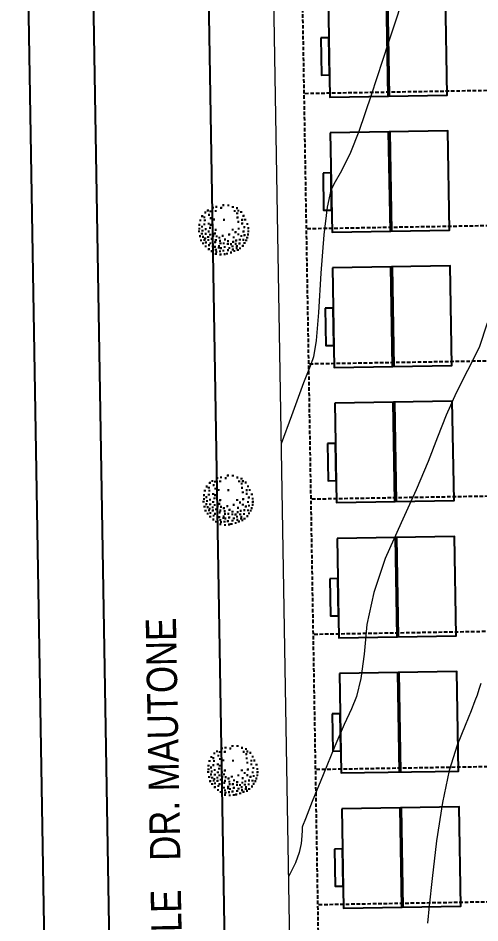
# Model space of a CAD drawing. Header units: inches. Extents: x 203 to 1065, y -1127 to 921.
# Drawn here: x 750.3 to 782.3, y 267.1 to 329.8 of the extents above; entities that cross this region are included whole.
import ezdxf

# ---------------------------------------------------------------- set-up
doc = ezdxf.new("R2010")
doc.units = ezdxf.units.IN
doc.header["$MEASUREMENT"] = 0
doc.linetypes.add('DASHED2', pattern=[0.375, 0.25, -0.125])
for name, color, linetype in [('calle', 3, 'Continuous'), ('Cumbreras', 140, 'Continuous'), ('CURVAS', 32, 'Continuous'), ('D2', 40, 'Continuous'), ('Vegetación', 102, 'Continuous')]:
    doc.layers.add(name, color=color, linetype=linetype)
doc.layers.add('Limite terrenos', color=2, linetype='DASHED2', transparency=0.4)
doc.styles.add('TECHNICLITE', font='techl___.ttf')

# ---------------------------------------------------------------- blocks, each defined once
blk = doc.blocks.new('RB13')
for p, q in [((-0.095, 0.4938), (-0.095, 0.4627)), ((0.0013, 0.4967), (0.0013, 0.4655)), ((-0.0794, 0.4783), (-0.1105, 0.4783)), ((0.0169, 0.4811), (-0.0143, 0.4811)), ((-0.1827, 0.4598), (-0.1827, 0.4287)), ((0.1343, 0.4627), (0.1343, 0.4315)), ((-0.2619, 0.4372), (-0.2619, 0.406)), ((-0.1671, 0.4443), (-0.1983, 0.4443)), ((0.0437, 0.4457), (0.0437, 0.4145)), ((0.1499, 0.4471), (0.1187, 0.4471)), ((0.2022, 0.4485), (0.2022, 0.4173)), ((-0.2463, 0.4216), (-0.2775, 0.4216)), ((0.0593, 0.4301), (0.0281, 0.4301)), ((0.2178, 0.4329), (0.1866, 0.4329)), ((-0.2874, 0.389), (-0.2874, 0.3578)), ((0.3013, 0.3918), (0.3013, 0.3607)), ((-0.2718, 0.3734), (-0.303, 0.3734)), ((-0.2011, 0.3677), (-0.2322, 0.3677)), ((-0.2167, 0.3833), (-0.2167, 0.3522)), ((0.164, 0.3677), (0.1328, 0.3677)), ((0.1484, 0.3833), (0.1484, 0.3522)), ((0.2475, 0.3777), (0.2475, 0.3465)), ((0.3168, 0.3762), (0.2857, 0.3762)), ((-0.344, 0.3635), (-0.344, 0.3323)), ((0.2631, 0.3621), (0.2319, 0.3621)), ((0.3494, 0.355), (0.3494, 0.3238)), ((-0.3284, 0.3479), (-0.3596, 0.3479)), ((-0.2648, 0.338), (-0.2648, 0.3068)), ((0.365, 0.3394), (0.3338, 0.3394)), ((-0.2492, 0.3224), (-0.2803, 0.3224)), ((0.2758, 0.3097), (0.2758, 0.2785)), ((-0.3893, 0.2898), (-0.3893, 0.2587)), ((0.2914, 0.2941), (0.2602, 0.2941)), ((0.4088, 0.2842), (0.4088, 0.253)), ((-0.3737, 0.2742), (-0.4049, 0.2742)), ((0.4244, 0.2686), (0.3932, 0.2686)), ((-0.2733, 0.2587), (-0.2733, 0.2275)), ((0.3848, 0.2459), (0.3536, 0.2459)), ((0.3692, 0.2615), (0.3692, 0.2303)), ((-0.2577, 0.2431), (-0.2888, 0.2431)), ((0.2574, 0.2289), (0.2262, 0.2289)), ((0.2418, 0.2445), (0.2418, 0.2133)), ((-0.4204, 0.2162), (-0.4204, 0.185)), ((-0.3638, 0.2133), (-0.3638, 0.1822)), ((-0.0101, 0.2133), (-0.0101, 0.1822)), ((0.1796, 0.219), (0.1796, 0.1878)), ((-0.4048, 0.2006), (-0.436, 0.2006)), ((-0.3482, 0.1977), (-0.3794, 0.1977)), ((0.0055, 0.1977), (-0.0256, 0.1977)), ((0.1951, 0.2034), (0.164, 0.2034)), ((0.3579, 0.2048), (0.3579, 0.1737)), ((0.4456, 0.2048), (0.4456, 0.1737)), ((0.3734, 0.1892), (0.3423, 0.1892)), ((0.4612, 0.1892), (0.43, 0.1892)), ((-0.2718, 0.1581), (-0.303, 0.1581)), ((-0.2874, 0.1737), (-0.2874, 0.1425)), ((-0.3638, 0.1425), (-0.3638, 0.1113)), ((-0.4629, 0.134), (-0.4629, 0.1028)), ((-0.3482, 0.1269), (-0.3794, 0.1269)), ((0.2999, 0.1241), (0.2687, 0.1241)), ((0.2843, 0.1397), (0.2843, 0.1085)), ((0.3692, 0.1255), (0.3692, 0.0943)), ((-0.4473, 0.1184), (-0.4785, 0.1184)), ((0.2447, 0.117), (0.2447, 0.0858)), ((0.3848, 0.1099), (0.3536, 0.1099)), ((0.4626, 0.117), (0.4626, 0.0858)), ((0.2602, 0.1014), (0.2291, 0.1014)), ((0.4782, 0.1014), (0.447, 0.1014)), ((-0.4034, 0.0717), (-0.4034, 0.0405)), ((0.4145, 0.0802), (0.4145, 0.049)), ((-0.3879, 0.0561), (-0.419, 0.0561)), ((0.2588, 0.0575), (0.2588, 0.0263)), ((0.43, 0.0646), (0.3989, 0.0646)), ((-0.4643, 0.0362), (-0.4954, 0.0362)), ((-0.4799, 0.0518), (-0.4799, 0.0207)), ((-0.2959, 0.0405), (-0.2959, 0.0093)), ((0.2744, 0.0419), (0.2432, 0.0419)), ((0.4626, 0.0433), (0.4626, 0.0122)), ((-0.2803, 0.0249), (-0.3115, 0.0249)), ((-0.1799, 0.0235), (-0.1799, -0.0077)), ((0.1484, 0.0207), (0.1484, -0.0105)), ((0.3437, 0.032), (0.3437, 0.0008)), ((0.4782, 0.0277), (0.447, 0.0277)), ((-0.1643, 0.0079), (-0.1954, 0.0079)), ((0.164, 0.0051), (0.1328, 0.0051)), ((0.3593, 0.0164), (0.3281, 0.0164)), ((0.4031, 0.0037), (0.4031, -0.0275)), ((-0.4827, -0.0105), (-0.4827, -0.0417)), ((-0.3893, -0.0133), (-0.3893, -0.0445)), ((0.205, -0.0162), (0.205, -0.0473)), ((0.2843, -0.0133), (0.2843, -0.0445)), ((0.4187, -0.0119), (0.3876, -0.0119)), ((0.4711, -0.0077), (0.4711, -0.0388)), ((-0.4671, -0.0261), (-0.4983, -0.0261)), ((-0.3737, -0.0289), (-0.4049, -0.0289)), ((-0.2336, -0.0247), (-0.2336, -0.0558)), ((0.2206, -0.0318), (0.1895, -0.0318)), ((0.2999, -0.0289), (0.2687, -0.0289)), ((0.4866, -0.0233), (0.4555, -0.0233)), ((-0.218, -0.0403), (-0.2492, -0.0403)), ((0.1654, -0.0502), (0.1654, -0.0813)), ((-0.2874, -0.0672), (-0.2874, -0.0983)), ((0.181, -0.0658), (0.1498, -0.0658)), ((0.3409, -0.0587), (0.3409, -0.0898)), ((0.4173, -0.0558), (0.4173, -0.087)), ((-0.4614, -0.0856), (-0.4926, -0.0856)), ((-0.477, -0.07), (-0.477, -0.1012)), ((-0.4063, -0.0842), (-0.4063, -0.1153)), ((-0.2718, -0.0828), (-0.303, -0.0828)), ((-0.0964, -0.0856), (-0.1275, -0.0856)), ((-0.1119, -0.07), (-0.1119, -0.1012)), ((0.256, -0.0728), (0.256, -0.104)), ((0.3565, -0.0743), (0.3253, -0.0743)), ((0.4329, -0.0714), (0.4017, -0.0714)), ((-0.3907, -0.0998), (-0.4219, -0.0998)), ((-0.3468, -0.1012), (-0.3468, -0.1323)), ((0.0126, -0.0955), (0.0126, -0.1267)), ((0.1965, -0.0955), (0.1965, -0.1267)), ((0.2716, -0.0884), (0.2404, -0.0884)), ((0.4513, -0.104), (0.4513, -0.1352)), ((-0.3313, -0.1168), (-0.3624, -0.1168)), ((0.0282, -0.1111), (-0.003, -0.1111)), ((0.1315, -0.1068), (0.1315, -0.138)), ((0.2121, -0.1111), (0.181, -0.1111)), ((0.2928, -0.1182), (0.2928, -0.1493)), ((0.3918, -0.1153), (0.3918, -0.1465)), ((0.4668, -0.1196), (0.4357, -0.1196)), ((-0.46, -0.1323), (-0.46, -0.1635)), ((-0.1968, -0.1267), (-0.1968, -0.1578)), ((0.0777, -0.1323), (0.0777, -0.1635)), ((0.147, -0.1224), (0.1159, -0.1224)), ((0.3084, -0.1338), (0.2772, -0.1338)), ((0.4074, -0.1309), (0.3762, -0.1309)), ((-0.4445, -0.1479), (-0.4756, -0.1479)), ((-0.1813, -0.1423), (-0.2124, -0.1423)), ((0.0933, -0.1479), (0.0621, -0.1479)), ((0.2277, -0.155), (0.2277, -0.1862)), ((0.3522, -0.1437), (0.3522, -0.1748)), ((-0.3185, -0.172), (-0.3185, -0.2032)), ((-0.0299, -0.1663), (-0.0299, -0.1975)), ((0.2433, -0.1706), (0.2121, -0.1706)), ((0.3678, -0.1593), (0.3366, -0.1593)), ((-0.4402, -0.1833), (-0.4402, -0.2145)), ((-0.3709, -0.1904), (-0.402, -0.1904)), ((-0.3865, -0.1748), (-0.3865, -0.206)), ((-0.303, -0.1876), (-0.3341, -0.1876)), ((-0.2478, -0.1862), (-0.2478, -0.2173)), ((-0.0143, -0.1819), (-0.0454, -0.1819)), ((0.0635, -0.1918), (0.0635, -0.223)), ((0.1456, -0.1777), (0.1456, -0.2088)), ((0.2899, -0.1777), (0.2899, -0.2088)), ((0.3791, -0.1904), (0.3479, -0.1904)), ((0.3635, -0.1748), (0.3635, -0.206)), ((0.4314, -0.1833), (0.4314, -0.2145)), ((-0.4246, -0.1989), (-0.4558, -0.1989)), ((-0.2322, -0.2018), (-0.2634, -0.2018)), ((-0.0893, -0.2003), (-0.0893, -0.2315)), ((0.0791, -0.2074), (0.0479, -0.2074)), ((0.1612, -0.1933), (0.13, -0.1933)), ((0.3055, -0.1933), (0.2744, -0.1933)), ((0.447, -0.1989), (0.4159, -0.1989)), ((-0.1883, -0.2117), (-0.1883, -0.2429)), ((-0.0737, -0.2159), (-0.1049, -0.2159)), ((0.1598, -0.2173), (0.1598, -0.2485)), ((0.338, -0.2258), (0.338, -0.257)), ((-0.4063, -0.2344), (-0.4063, -0.2655)), ((-0.1728, -0.2273), (-0.2039, -0.2273)), ((-0.0072, -0.2429), (-0.0072, -0.274)), ((0.055, -0.2429), (0.055, -0.274)), ((0.1753, -0.2329), (0.1442, -0.2329)), ((0.2503, -0.2429), (0.2503, -0.274)), ((0.3536, -0.2414), (0.3225, -0.2414)), ((0.3918, -0.24), (0.3918, -0.2712)), ((-0.3907, -0.2499), (-0.4219, -0.2499)), ((-0.2945, -0.2613), (-0.3256, -0.2613)), ((-0.31, -0.2457), (-0.31, -0.2769)), ((-0.2365, -0.2514), (-0.2365, -0.2825)), ((-0.1459, -0.257), (-0.1459, -0.2882)), ((-0.0865, -0.2542), (-0.0865, -0.2854)), ((0.0084, -0.2584), (-0.0228, -0.2584)), ((0.0706, -0.2584), (0.0395, -0.2584)), ((0.2659, -0.2584), (0.2347, -0.2584)), ((0.4074, -0.2556), (0.3762, -0.2556)), ((-0.2209, -0.2669), (-0.252, -0.2669)), ((-0.1303, -0.2726), (-0.1615, -0.2726)), ((-0.0709, -0.2698), (-0.102, -0.2698)), ((0.2758, -0.2769), (0.2758, -0.308)), ((-0.3751, -0.2882), (-0.3751, -0.3194)), ((-0.2591, -0.2967), (-0.2591, -0.3279)), ((0.0833, -0.291), (0.0833, -0.3222)), ((0.2914, -0.2924), (0.2602, -0.2924)), ((-0.3596, -0.3038), (-0.3907, -0.3038)), ((-0.2435, -0.3123), (-0.2747, -0.3123)), ((-0.177, -0.2995), (-0.177, -0.3307)), ((-0.0242, -0.3137), (-0.0242, -0.3449)), ((0.0989, -0.3066), (0.0678, -0.3066)), ((0.1654, -0.308), (0.1654, -0.3392)), ((0.205, -0.2995), (0.205, -0.3307)), ((0.3409, -0.2995), (0.3409, -0.3307)), ((-0.1614, -0.3151), (-0.1926, -0.3151)), ((-0.1148, -0.3307), (-0.1148, -0.3619)), ((-0.0086, -0.3293), (-0.0398, -0.3293)), ((0.089, -0.3222), (0.089, -0.3534)), ((0.181, -0.3236), (0.1498, -0.3236)), ((0.2206, -0.3151), (0.1895, -0.3151)), ((0.3565, -0.3151), (0.3253, -0.3151)), ((-0.3214, -0.3364), (-0.3214, -0.3675)), ((-0.2563, -0.3364), (-0.2563, -0.3675)), ((-0.0992, -0.3463), (-0.1304, -0.3463)), ((0.065, -0.3491), (0.0338, -0.3491)), ((0.0494, -0.3335), (0.0494, -0.3647)), ((0.1046, -0.3378), (0.0734, -0.3378)), ((-0.3058, -0.3519), (-0.3369, -0.3519)), ((-0.2407, -0.3519), (-0.2719, -0.3519)), ((-0.1827, -0.359), (-0.1827, -0.3902)), ((0.1456, -0.3619), (0.1456, -0.393)), ((0.2814, -0.3534), (0.2814, -0.3845)), ((-0.2789, -0.3704), (-0.2789, -0.4015)), ((-0.1671, -0.3746), (-0.1983, -0.3746)), ((-0.0893, -0.3732), (-0.0893, -0.4044)), ((0.1612, -0.3774), (0.13, -0.3774)), ((0.297, -0.3689), (0.2659, -0.3689)), ((-0.2633, -0.3859), (-0.2945, -0.3859)), ((-0.211, -0.3902), (-0.211, -0.4214)), ((-0.0737, -0.3888), (-0.1049, -0.3888)), ((0.0169, -0.4001), (-0.0143, -0.4001)), ((0.0013, -0.3845), (0.0013, -0.4157)), ((0.0664, -0.3959), (0.0664, -0.427)), ((0.2277, -0.393), (0.2277, -0.4242)), ((-0.1954, -0.4058), (-0.2266, -0.4058)), ((-0.1487, -0.4185), (-0.1487, -0.4497)), ((0.0819, -0.4114), (0.0508, -0.4114)), ((0.1343, -0.4044), (0.1343, -0.4355)), ((0.2433, -0.4086), (0.2121, -0.4086)), ((-0.1331, -0.4341), (-0.1643, -0.4341)), ((0.1499, -0.4199), (0.1187, -0.4199)), ((-0.0695, -0.4412), (-0.0695, -0.4724)), ((-0.0242, -0.4497), (-0.0242, -0.4809)), ((0.1456, -0.4469), (0.1456, -0.478)), ((-0.0539, -0.4568), (-0.0851, -0.4568)), ((-0.0086, -0.4653), (-0.0398, -0.4653)), ((0.055, -0.4582), (0.055, -0.4894)), ((0.1612, -0.4624), (0.13, -0.4624)), ((0.0706, -0.4738), (0.0395, -0.4738))]:
    blk.add_line(p, q)
blk = doc.blocks.new('52312494')
at = {"xscale": 10, "zscale": 10}
blk.add_blockref('RB13', (0.076, -0.047), dxfattribs=at)
blk = doc.blocks.new('ARBOL39')
at = {"xscale": 0.15, "yscale": 1.5, "zscale": 0.15}
blk.add_blockref('52312494', (0, 0), dxfattribs=at)
blk = doc.blocks.new('A$C662B019F')
at = {"layer": 'Cumbreras'}
for p, q in [((-6.898, 4.674), (0, 4.674)), ((-6.898, 4.574), (0, 4.574))]:
    blk.add_line(p, q, dxfattribs=at)
at = {"layer": 'D2'}
for points in [[(-6.898, 0.553), (0, 0.553), (0, 8.695), (-6.898, 8.695)], [(-4.107, 0), (-1.529, 0), (-1.529, 0.553), (-4.107, 0.553)]]:
    blk.add_lwpolyline(points, close=True, dxfattribs=at)

msp = doc.modelspace()

# ---------------------------------------------------------------- linework, layer by layer
at = {"color": 3, "lineweight": 0}
msp.add_line((770.138, 205.985), (767.301, 373.858), dxfattribs=at)
at = {"layer": 'calle'}
msp.add_line((753.809, 166.155), (750.299, 373.841), dxfattribs=at)
at = {"layer": 'calle', "color": 4}
msp.add_line((758.308, 166.231), (754.799, 373.841), dxfattribs=at)
at = {"layer": 'calle', "color": 1}
msp.add_line((765.68, 203.461), (762.8, 373.841), dxfattribs=at)
at = {"layer": 'CURVAS', "color": 41, "lineweight": 0}
for points in [[(777.33, 332.277), (775.951, 328.079), (774.784, 324.482), (773.913, 321.952), (773.339, 320.49), (772.963, 319.738), (772.614, 319.068), (772.288, 318.468), (771.986, 317.878), (771.719, 316.703), (771.489, 314.787), (771.296, 312.132), (771.125, 309.394), (770.955, 307.454), (770.786, 306.317), (770.582, 305.789), (770.083, 304.513), (769.242, 302.225), (768.544, 300.284)], [(782.377, 283.67), (782.249, 283.246), (782.116, 282.847), (781.968, 282.445), (781.701, 281.77), (781.29, 280.75), (780.737, 279.385), (780.184, 277.614), (779.709, 275.4), (779.314, 272.745), (779.007, 270.138), (778.797, 268.234), (778.686, 267.037)]]:
    msp.add_lwpolyline(points, dxfattribs=at)
at = {"layer": 'CURVAS', "lineweight": 0}
msp.add_lwpolyline([(782.826, 308.649), (782.254, 306.971), (781.457, 305.379), (780.666, 303.822), (779.973, 302.277), (779.38, 300.746), (778.736, 299.069), (777.892, 297.089), (776.847, 294.804), (775.749, 292.337), (774.956, 289.983), (774.482, 287.756), (774.28, 285.693), (774.058, 284.014), (773.765, 282.757), (773.401, 281.893), (772.904, 280.823), (772.251, 279.301), (771.442, 277.327), (770.69, 275.465), (770.212, 274.28), (770.008, 273.771), (769.997, 273.7), (769.986, 273.484), (769.967, 273.097), (769.925, 272.551), (769.781, 271.924), (769.522, 271.229), (769.155, 270.476), (769.051, 270.275)], dxfattribs=at)
at = {"layer": 'Limite terrenos'}
for p, q in [((772.104, 207.978), (769.817, 343.331)), ((797.43, 325.035), (770.138, 324.574)), ((797.589, 315.656), (770.297, 315.195)), ((797.747, 306.278), (770.455, 305.817)), ((797.906, 296.899), (770.614, 296.438)), ((798.064, 287.521), (770.772, 287.059)), ((798.223, 278.142), (770.931, 277.681)), ((798.381, 268.763), (771.089, 268.302))]:
    msp.add_line(p, q, dxfattribs=at)

# ---------------------------------------------------------------- block references
at = {"layer": 'D2', "rotation": 270.9682017528995}
for p in [(771.348, 324.335), (771.507, 314.957), (771.665, 305.578), (771.824, 296.199), (771.982, 286.821), (772.141, 277.442), (772.299, 268.063)]:
    msp.add_blockref('A$C662B019F', p, dxfattribs=at)
at = {"layer": 'Vegetación', "xscale": -2.39420562439072, "yscale": 2.39420562439072, "zscale": 2.39420562439072}
for p in [(764.55, 315.291), (764.863, 296.533), (765.184, 277.776)]:
    msp.add_blockref('ARBOL39', p, dxfattribs=at)

# ---------------------------------------------------------------- texts
at = {"style": 'TECHNICLITE'}
msp.add_text('CALLE   DR. MAUTONE', height=2.10263, rotation=91.04053, dxfattribs=at).set_placement((761.724, 261.745))

doc.saveas('drawing.dxf')
